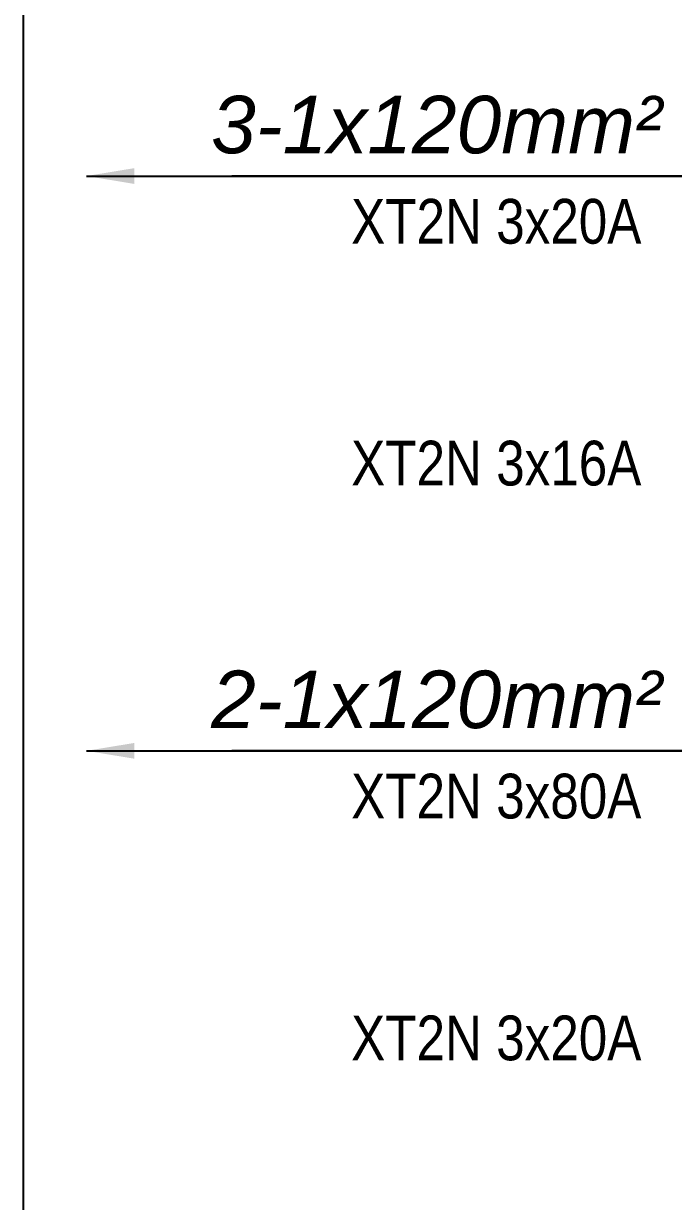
# Model space of a CAD drawing. Header units: millimetres. Extents: x 0 to 840, y -1485 to 297.
# Drawn here: x 47.05 to 67.4, y -1358.74 to -1321.85 of the extents above; entities that cross this region are included whole.
import ezdxf

# ---------------------------------------------------------------- set-up
doc = ezdxf.new("R2010")
doc.units = ezdxf.units.MM
doc.layers.add('L_COTAS', color=2, linetype='Continuous')
doc.styles.get("Standard").update_dxf_attribs({"font": 'arial.ttf'})
doc.styles.add('TEXTOS', font='ariali.ttf')
doc.dimstyles.new('FLECHA_ESC50', dxfattribs={"dimscale": 0.05, "dimtxt": 1.8, "dimasz": 2, "dimexe": 2, "dimexo": 4, "dimgap": 1, "dimtad": 1, "dimzin": 4, "dimdsep": 46, "dimtxsty": 'TEXTOS', "dimcen": 0, "dimclrd": 256, "dimclre": 256, "dimclrt": 2, "dimadec": 0, "dimazin": 0, "dimtfac": 1, "dimtdec": 4, "dimtmove": 1, "dimatfit": 3, "dimfxl": 1, "dimtvp": 1, "dimtolj": 1, "dimtzin": 0, "dimarcsym": 0})

msp = doc.modelspace()

# ---------------------------------------------------------------- linework, layer by layer
at = {"color": 5}
msp.add_lwpolyline([(47.0481, -1230.5401), (119.4281, -1230.5401), (119.4281, -1422.9201), (47.0481, -1422.9201)], close=True, dxfattribs=at)

# ---------------------------------------------------------------- texts
at = {"char_height": 1.4, "width": 11.688192, "attachment_point": 5}
for s, insert in [('{\\fArial Narrow|b0|i0|c0|p34;XT2N 3x20A}', (61.854, -1328.0564)), ('{\\fArial Narrow|b0|i0|c0|p34;XT2N 3x16A}', (61.854, -1335.6295)), ('{\\fArial Narrow|b0|i0|c0|p34;XT2N 3x80A}', (61.854, -1346.0564)), ('{\\fArial Narrow|b0|i0|c0|p34;XT2N 3x20A}', (61.854, -1353.6295))]:
    msp.add_mtext(s, dxfattribs=dict(at, insert=insert))
at = {"layer": 'L_COTAS', "char_height": 1.8, "attachment_point": 4, "style": 'TEXTOS'}
for s, insert in [('3-1x120mm²', (52.9244, -1325.0306)), ('2-1x120mm²', (52.9244, -1343.0306))]:
    msp.add_mtext(s, dxfattribs=dict(at, insert=insert))

# ---------------------------------------------------------------- leaders
at = {"layer": 'L_COTAS', "annotation_type": 0, "has_hookline": 1, "hookline_direction": 1}
for points, text_width in [([(49.0169, -1326.6295), (60.0233, -1326.6295), (67.7651, -1326.6295)], 14.1471), ([(49.0169, -1344.6295), (60.0233, -1344.6295), (67.7553, -1344.6295)], 14.1372)]:
    msp.add_leader(points, dimstyle='FLECHA_ESC50', override={"dimasz": 30, "dimgap": 1, "dimtad": 1}, dxfattribs=dict(at, text_width=text_width))

doc.saveas('drawing.dxf')
